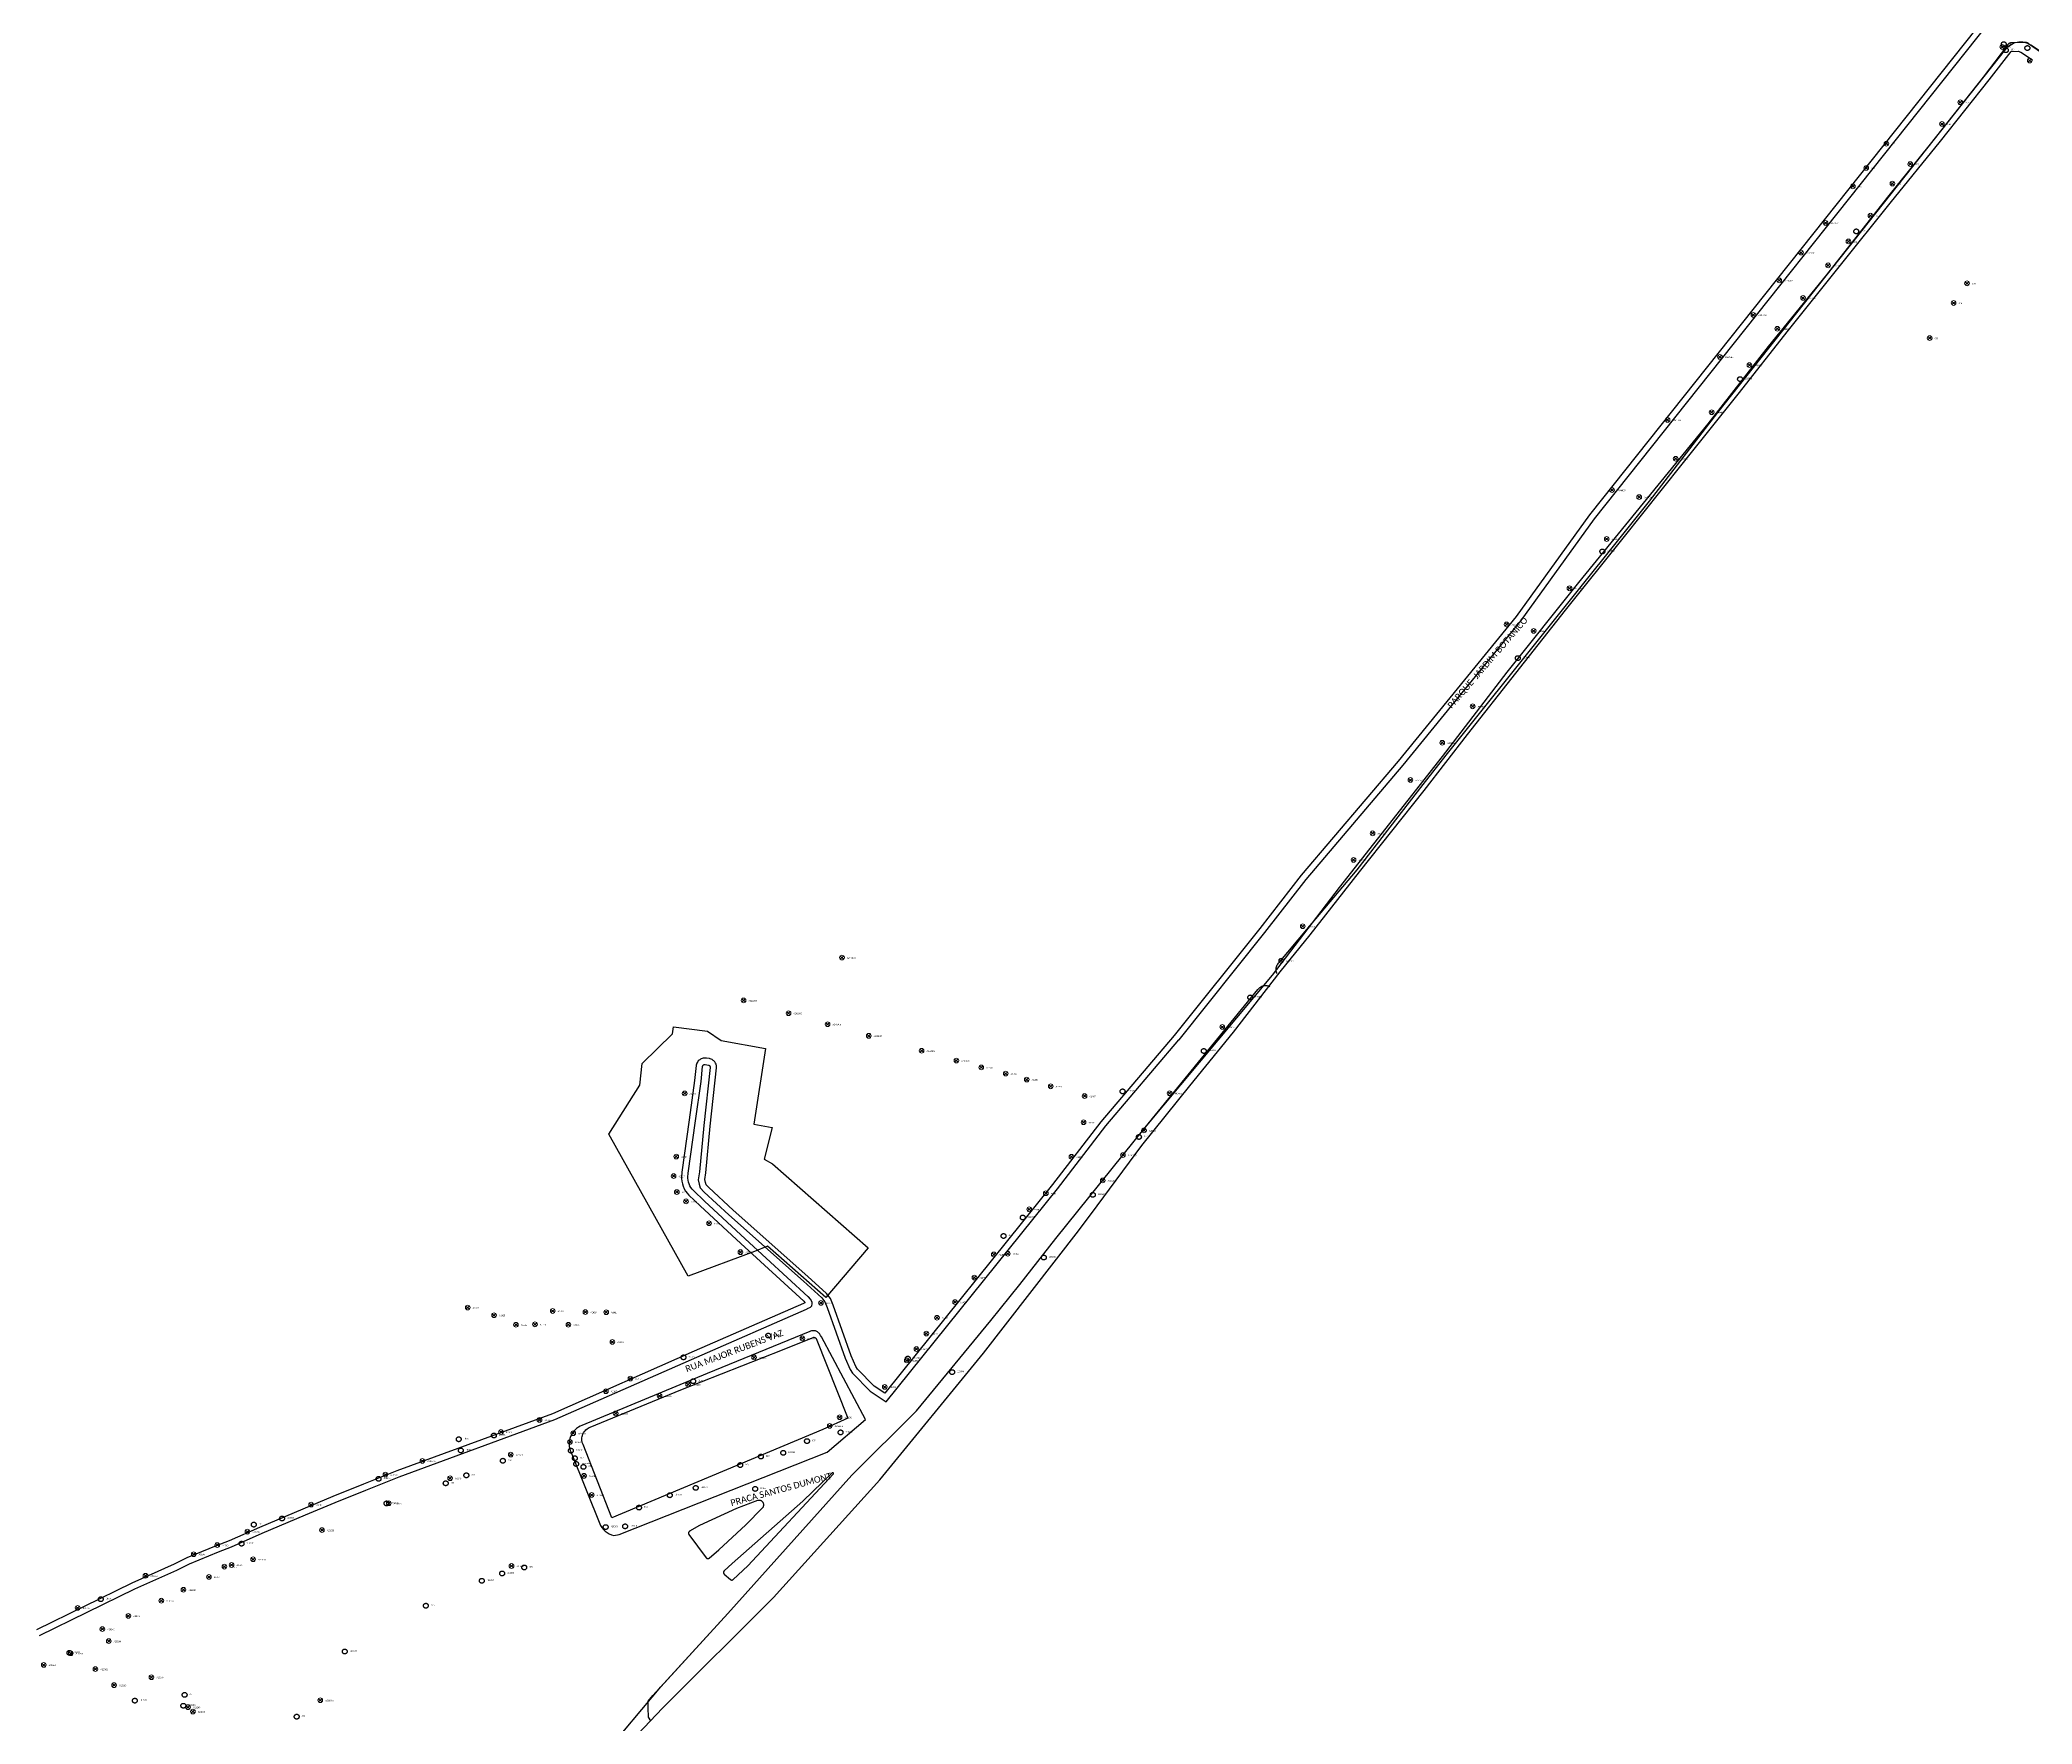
# Model space of a CAD drawing. Header units: millimetres. Extents: x 676447 to 689606, y 7455628 to 7463967.
# Drawn here: x 681665 to 682592, y 7458332 to 7459116 of the extents above; entities that cross this region are included whole.
import ezdxf

# ---------------------------------------------------------------- set-up
doc = ezdxf.new("R2010")
doc.units = ezdxf.units.MM
doc.header["$LTSCALE"] = 0.1
doc.header["$MEASUREMENT"] = 0
doc.linetypes.add('PHANTOM2', pattern=[1.25, 0.625, -0.125, 0.125, -0.125, 0.125, -0.125])
doc.layers.add('10.4-Postes', color=1, linetype='Continuous', lineweight=0)
for name, color, linetype in [('Caixas Subterrâneas', 5, 'Continuous'), ('LEGENDAS_INFRAESTRUTURAS', 7, 'Continuous'), ('MUB_AGLOMERADO', 7, 'Continuous'), ('MUB_MEIOFIO', 7, 'Continuous'), ('MUB_QUADRAS', 7, 'Continuous'), ('MUB_SEGMENTO', 7, 'Continuous'), ('NOS_DE_INFRAESTRUTURA', 7, 'Continuous')]:
    doc.layers.add(name, color=color, linetype=linetype)
doc.styles.add('Legend', font='calibri.ttf')
doc.styles.get("Standard").update_dxf_attribs({"font": 'arial.ttf'})

# ---------------------------------------------------------------- blocks, each defined once
blk = doc.blocks.new('PTPT')
at = {"layer": '10.4-Postes', "color": 1, "linetype": 'PHANTOM2'}
for points in [[(-0.0000079, 0.0000104), (0.0000075, -0.000002)], [(0.000007, 0.0000109), (-0.0000074, -0.0000025)]]:
    blk.add_lwpolyline(points, dxfattribs=at)
at = {"layer": '10.4-Postes', "color": 1}
blk.add_circle((-0.0000002, 0.0000042), 0.00000987, dxfattribs=at)
blk = doc.blocks.new('MHMZ')
at = {"linetype": 'PHANTOM2'}
blk.add_circle((0, 0), 0.0000101, dxfattribs=at)

msp = doc.modelspace()

# ---------------------------------------------------------------- linework, layer by layer
at = {"layer": 'MUB_AGLOMERADO', "linetype": 'Continuous'}
msp.add_lwpolyline([(681997.56, 7458552.09), (681966.54, 7458540.61), (681929.62, 7458606.79), (681944.09, 7458629.6), (681945.22, 7458639.57), (681959.33, 7458653.39), (681959.81, 7458656.75), (681975.65, 7458654.61), (681981.98, 7458650.27), (682002.67, 7458646.64), (681997.15, 7458611.43), (682005.75, 7458609.85), (682002.04, 7458595.11), (682005.94, 7458592.94), (682050.45, 7458553.75), (682030.69, 7458530.61), (682003.58, 7458554.54), (681997.56, 7458552.09)], dxfattribs=at)
at = {"layer": 'MUB_MEIOFIO', "linetype": 'Continuous'}
for points in [[(681664.56, 7458373.31), (681708.87, 7458394.95), (681728.52, 7458403.78), (681734.36, 7458406.67), (681747.89, 7458412.32), (681753.98, 7458414.61), (681768.21, 7458420.9), (681788.36, 7458429.41), (681802.3, 7458435.27), (681816.48, 7458440.99), (681832.01, 7458447.24), (681904.49, 7458473.79), (681970.64, 7458502.95), (682021.66, 7458525.23), (682021.99, 7458525.42), (682022.22, 7458525.53), (682023.54, 7458526.18), (682024.2, 7458526.77), (682024.42, 7458527.65), (682024.28, 7458528.53), (682023.62, 7458529.86), (682022.59, 7458530.99), (682022.55, 7458531.03), (681993.23, 7458558.02), (681974.25, 7458575.53), (681969.1, 7458580.48), (681968.48, 7458581.16), (681967.93, 7458581.9), (681967.46, 7458582.7), (681967.08, 7458583.54), (681966.79, 7458584.41), (681966.59, 7458585.31), (681966.48, 7458586.23), (681966.48, 7458587.15), (681966.57, 7458588.07), (681966.65, 7458588.54), (681970.1, 7458612.97), (681972.59, 7458631.28), (681973.34, 7458638.25), (681973.36, 7458638.35), (681973.38, 7458638.46), (681973.42, 7458638.55), (681973.47, 7458638.65), (681973.53, 7458638.73), (681973.59, 7458638.82), (681973.67, 7458638.89), (681973.75, 7458638.95), (681973.84, 7458639.01), (681973.93, 7458639.06), (681974.03, 7458639.1), (681974.13, 7458639.12), (681974.23, 7458639.14), (681974.34, 7458639.14), (681974.44, 7458639.14), (681974.47, 7458639.13), (681976.01, 7458638.92), (681976.12, 7458638.9), (681976.22, 7458638.87), (681976.31, 7458638.82), (681976.4, 7458638.77), (681976.49, 7458638.71), (681976.57, 7458638.64), (681976.64, 7458638.57), (681976.7, 7458638.48), (681976.76, 7458638.39), (681976.8, 7458638.3), (681976.83, 7458638.2), (681976.86, 7458638.1), (681976.87, 7458637.99), (681976.87, 7458637.89), (681976.87, 7458637.82), (681973.95, 7458610.75), (681971.87, 7458589.16), (681971.29, 7458585.48), (681971.76, 7458583.51), (681972.23, 7458581.71), (681974.04, 7458579.74), (681985.51, 7458569.13), (682020.33, 7458538.25), (682028.84, 7458530.52), (682030.25, 7458528.72), (682031.35, 7458525.97), (682039.77, 7458502.45), (682042.05, 7458497.11), (682043.07, 7458495.38), (682051.38, 7458487), (682058.77, 7458482.04), (682138.57, 7458581.32), (682138.59, 7458581.34), (682161.1, 7458610.56), (682195.18, 7458650.61), (682195.2, 7458650.63), (682235.22, 7458700.63), (682254.44, 7458725.37), (682299.56, 7458778.51), (682354.54, 7458845.96), (682388.74, 7458893.3), (682577.55, 7459130.69)], [(681936.14, 7458328.32), (681953.89, 7458349.44), (681985.03, 7458383.61), (682042.85, 7458448.01), (682073.01, 7458477.95), (682107.49, 7458519.97), (682121.04, 7458536.69), (682137.9, 7458558.12), (682179.46, 7458609.78), (682238.78, 7458680.76), (682269.97, 7458721.56), (682317.86, 7458782.53), (682348.06, 7458821.8), (682381.37, 7458863.6), (682441.61, 7458937.45), (682469.77, 7458973.48), (682496.93, 7459006.87), (682525.35, 7459043.02), (682545.14, 7459067.76), (682569.89, 7459098.86), (682581.08, 7459113.73), (682581.1, 7459113.79), (682581.13, 7459113.86), (682581.15, 7459113.92), (682581.18, 7459113.97), (682581.21, 7459114.03), (682581.25, 7459114.09), (682581.28, 7459114.15), (682581.32, 7459114.2), (682581.35, 7459114.26), (682581.39, 7459114.31), (682581.44, 7459114.36), (682581.48, 7459114.41), (682581.53, 7459114.46), (682581.57, 7459114.5), (682581.62, 7459114.55), (682581.67, 7459114.59), (682581.72, 7459114.63), (682581.78, 7459114.67), (682581.83, 7459114.71), (682581.89, 7459114.74), (682581.94, 7459114.78), (682582, 7459114.81), (682582.06, 7459114.84), (682582.12, 7459114.87), (682582.18, 7459114.89), (682582.24, 7459114.91), (682582.3, 7459114.94), (682582.37, 7459114.95), (682582.43, 7459114.97), (682582.5, 7459114.99), (682582.56, 7459115), (682582.62, 7459115.01), (682582.69, 7459115.02), (682582.76, 7459115.02), (682582.82, 7459115.02), (682588.93, 7459115.22), (682589.04, 7459115.22), (682589.16, 7459115.21), (682589.27, 7459115.2), (682589.39, 7459115.18), (682589.5, 7459115.16), (682589.61, 7459115.14), (682589.72, 7459115.11), (682589.83, 7459115.08), (682589.94, 7459115.04), (682590.05, 7459115), (682590.15, 7459114.96), (682590.26, 7459114.92), (682590.36, 7459114.87), (682590.46, 7459114.81), (682590.56, 7459114.75), (682590.66, 7459114.69), (682590.75, 7459114.63), (682619.61, 7459094.52)], [(682240.75, 7458681.56), (682240.69, 7458681.73), (682240.54, 7458682.19), (682240.45, 7458682.67), (682240.4, 7458683.16), (682240.41, 7458683.65), (682240.46, 7458684.13), (682240.57, 7458684.61), (682240.73, 7458685.07), (682240.93, 7458685.52), (682241.19, 7458685.94), (682241.48, 7458686.33), (682241.81, 7458686.69), (682254.66, 7458702.04), (682278.12, 7458729.76), (682308.86, 7458769.59), (682319.67, 7458783.23), (682414.28, 7458901.45), (682446.12, 7458942.8), (682580.28, 7459111.98), (682580.85, 7459112.66), (682581.49, 7459113.28), (682582.19, 7459113.83), (682582.95, 7459114.3), (682583.74, 7459114.69), (682584.58, 7459114.99), (682585.44, 7459115.21), (682586.32, 7459115.33), (682587.21, 7459115.36), (682588.1, 7459115.3), (682588.97, 7459115.15), (682589.83, 7459114.9), (682590.65, 7459114.57), (682591.44, 7459114.15), (682591.85, 7459113.89), (682599.49, 7459108.97)], [(681949.21, 7458333.6), (681948.2, 7458335.21), (681947.91, 7458339.54), (681947.91, 7458342.74), (681950.17, 7458345.36), (681985.03, 7458383.61), (682042.85, 7458448.01), (682073.01, 7458477.95), (682107.49, 7458519.97), (682121.04, 7458536.69), (682137.9, 7458558.12), (682179.46, 7458609.78), (682231.83, 7458674.06), (682232.14, 7458674.44), (682232.48, 7458674.78), (682232.86, 7458675.08), (682233.26, 7458675.34), (682233.69, 7458675.56), (682234.15, 7458675.73), (682234.61, 7458675.86), (682235.09, 7458675.93), (682235.58, 7458675.95), (682236.06, 7458675.93), (682236.54, 7458675.85), (682237, 7458675.72), (682237.46, 7458675.55), (682237.52, 7458675.52)], [(682049.25, 7458473.89), (682028.67, 7458512.36), (682028.29, 7458512.99), (682027.94, 7458513.54), (682027.72, 7458513.85), (682027.47, 7458514.13), (682027.19, 7458514.39), (682026.89, 7458514.62), (682026.56, 7458514.81), (682026.22, 7458514.97), (682025.86, 7458515.09), (682025.49, 7458515.17), (682025.12, 7458515.22), (682024.74, 7458515.22), (682024.36, 7458515.19), (682023.99, 7458515.11), (682023.63, 7458515), (682023.28, 7458514.85), (681975.39, 7458495.32), (681917.12, 7458471.04), (681916.3, 7458470.69), (681915.47, 7458470.23), (681914.68, 7458469.68), (681913.96, 7458469.06), (681913.31, 7458468.36), (681912.74, 7458467.6), (681912.25, 7458466.79), (681911.84, 7458465.92), (681911.53, 7458465.02), (681911.31, 7458464.09), (681911.2, 7458463.15), (681911.18, 7458462.2), (681911.26, 7458461.25), (681911.44, 7458460.31), (681911.72, 7458459.4), (681912.09, 7458458.52), (681925.76, 7458424.44), (681926.41, 7458423.51), (681927.16, 7458422.66), (681927.99, 7458421.89), (681928.9, 7458421.21), (681929.87, 7458420.63), (681930.9, 7458420.16), (681931.97, 7458419.79), (681934.52, 7458420.31), (682031.41, 7458458.73), (682049.25, 7458473.89)], [(682034.25, 7458448.5), (682034.3, 7458448.56), (682034.33, 7458448.63), (682034.34, 7458448.7), (682034.34, 7458448.75), (682034.33, 7458448.81), (682034.3, 7458448.86), (682034.28, 7458448.9), (682034.24, 7458448.94), (682034.19, 7458448.99), (682034.14, 7458449.03), (682034.08, 7458449.05), (682034.01, 7458449.07), (682033.93, 7458449.07), (682033.87, 7458449.06), (682033.81, 7458449.03), (682033.72, 7458448.97), (682020.03, 7458435.89), (681987.04, 7458406.75), (681983.38, 7458403.37), (681983.3, 7458403.29), (681983.24, 7458403.21), (681983.18, 7458403.12), (681983.14, 7458403.03), (681983.1, 7458402.93), (681983.08, 7458402.83), (681983.06, 7458402.72), (681983.06, 7458402.62), (681983.06, 7458402.51), (681983.08, 7458402.41), (681983.11, 7458402.31), (681983.15, 7458402.21), (681983.2, 7458402.12), (681983.25, 7458402.03), (681983.32, 7458401.95), (681983.4, 7458401.88), (681986.29, 7458399.36), (681986.37, 7458399.29), (681986.46, 7458399.24), (681986.55, 7458399.19), (681986.65, 7458399.15), (681986.75, 7458399.13), (681986.85, 7458399.11), (681986.96, 7458399.11), (681987.06, 7458399.12), (681987.17, 7458399.14), (681987.27, 7458399.16), (681987.36, 7458399.2), (681987.46, 7458399.25), (681987.54, 7458399.31), (681987.62, 7458399.38), (681987.63, 7458399.38), (681994.34, 7458405.72), (682034.25, 7458448.5)], [(681980.91, 7458413.14), (681993.53, 7458424.86), (682001.27, 7458432.75), (682001.4, 7458432.9), (682001.53, 7458433.07), (682001.63, 7458433.26), (682001.71, 7458433.45), (682001.77, 7458433.65), (682001.82, 7458433.85), (682001.84, 7458434.06), (682001.83, 7458434.27), (682001.81, 7458434.48), (682001.76, 7458434.68), (682001.7, 7458434.88), (682001.61, 7458435.07), (682001.5, 7458435.25), (682001.38, 7458435.42), (682001.24, 7458435.57), (682001.08, 7458435.71), (682000.91, 7458435.83), (682000.73, 7458435.94), (682000.54, 7458436.02), (682000.34, 7458436.08), (682000.13, 7458436.12), (681999.92, 7458436.14), (681999.75, 7458436.14), (681998.97, 7458436.11), (681989.14, 7458432.37), (681971.95, 7458424.45), (681967.3, 7458421.81), (681967.29, 7458421.8), (681967.2, 7458421.74), (681967.12, 7458421.68), (681967.05, 7458421.6), (681966.98, 7458421.52), (681966.92, 7458421.43), (681966.88, 7458421.34), (681966.84, 7458421.24), (681966.81, 7458421.14), (681966.8, 7458421.03), (681966.79, 7458420.93), (681966.8, 7458420.83), (681966.82, 7458420.72), (681966.84, 7458420.62), (681966.88, 7458420.52), (681966.93, 7458420.43), (681966.99, 7458420.34), (681974.98, 7458409.51), (681975.02, 7458409.46), (681975.09, 7458409.38), (681975.17, 7458409.31), (681975.25, 7458409.25), (681975.35, 7458409.2), (681975.44, 7458409.16), (681975.54, 7458409.13), (681975.65, 7458409.11), (681975.75, 7458409.11), (681975.85, 7458409.11), (681975.96, 7458409.12), (681976.06, 7458409.14), (681976.16, 7458409.18), (681976.25, 7458409.22), (681976.34, 7458409.28), (681976.43, 7458409.34), (681980.91, 7458413.14)]]:
    msp.add_lwpolyline(points, dxfattribs=at)
at = {"layer": 'MUB_QUADRAS', "linetype": 'Continuous'}
for points in [[(682572.28, 7459128.88), (682386.35, 7458895.11), (682352.16, 7458847.79), (682297.25, 7458780.43), (682252.11, 7458727.26), (682232.86, 7458702.49), (682192.94, 7458652.6), (682158.77, 7458612.45), (682136.32, 7458583.31), (682058.16, 7458486.07), (682053.3, 7458489.32), (682045.46, 7458497.23), (682044.73, 7458498.47), (682042.56, 7458503.55), (682034.16, 7458527.03), (682032.88, 7458530.23), (682031.04, 7458532.57), (682022.34, 7458540.48), (681987.53, 7458571.36), (681976.17, 7458581.86), (681974.95, 7458583.19), (681974.67, 7458584.24), (681974.35, 7458585.6), (681974.85, 7458588.78), (681976.93, 7458610.45), (681979.87, 7458637.66), (681979.87, 7458637.89), (681979.87, 7458638.13), (681979.82, 7458638.67), (681979.7, 7458639.06), (681979.62, 7458639.34), (681979.4, 7458639.84), (681979.2, 7458640.14), (681978.97, 7458640.48), (681978.62, 7458640.83), (681978.32, 7458641.1), (681977.96, 7458641.33), (681977.77, 7458641.44), (681977.39, 7458641.65), (681976.82, 7458641.82), (681976.48, 7458641.88), (681975.15, 7458642.06), (681974.93, 7458642.14), (681974.34, 7458642.14), (681973.93, 7458642.14), (681973.54, 7458642.06), (681973.17, 7458641.99), (681972.64, 7458641.78), (681972.28, 7458641.57), (681972.02, 7458641.4), (681971.78, 7458641.22), (681971.31, 7458640.82), (681971.08, 7458640.46), (681970.91, 7458640.23), (681970.71, 7458639.83), (681970.49, 7458639.35), (681970.41, 7458638.91), (681970.37, 7458638.71), (681969.61, 7458631.64), (681967.13, 7458613.38), (681963.69, 7458589), (681963.59, 7458588.47), (681963.48, 7458587.3), (681963.48, 7458586.05), (681963.63, 7458584.81), (681963.9, 7458583.61), (681964.28, 7458582.44), (681964.79, 7458581.32), (681965.43, 7458580.24), (681966.16, 7458579.25), (681966.95, 7458578.39), (681972.19, 7458573.35), (681991.2, 7458555.81), (682020.44, 7458528.89), (682021, 7458528.28), (682020.89, 7458528.22), (682020.58, 7458528.07), (682020.31, 7458527.91), (681969.43, 7458505.7), (681903.37, 7458476.57), (681830.93, 7458450.04), (681815.35, 7458443.77), (681801.16, 7458438.04), (681787.2, 7458432.17), (681767.02, 7458423.65), (681752.85, 7458417.39), (681746.79, 7458415.1), (681733.12, 7458409.4), (681727.24, 7458406.5), (681707.6, 7458397.67), (681663.2, 7458375.98)], [(681920.03, 7458303.01), (681954.72, 7458339.38), (682006.37, 7458391.03), (682055.81, 7458445.85), (682104.17, 7458504.78), (682148.34, 7458561.64), (682157.03, 7458573.28), (682177.91, 7458601.47), (682200.25, 7458629.24), (682220.56, 7458654.26), (682242.33, 7458682.35), (682256.3, 7458699.51), (682279.28, 7458728.82), (682309.33, 7458766.73), (682329.46, 7458792.88), (682352.04, 7458821.4), (682375.18, 7458850.66), (682401.99, 7458884.2), (682429.52, 7458918.73), (682455.6, 7458951.29), (682479.07, 7458981.11), (682503.2, 7459011.31), (682526.35, 7459040.15), (682549.82, 7459069.07), (682572.4, 7459097.57), (682582.71, 7459110.79), (682585.95, 7459111.03), (682587.25, 7459110.47), (682592.61, 7459106.9)], [(681917.64, 7458462.27), (681917.41, 7458462.84), (681917.25, 7458463.44), (681917.15, 7458464.05), (681917.11, 7458464.66), (681917.14, 7458465.28), (681917.23, 7458465.89), (681917.39, 7458466.49), (681917.61, 7458467.06), (681917.88, 7458467.61), (681918.21, 7458468.13), (681918.6, 7458468.62), (681919.03, 7458469.06), (681919.51, 7458469.45), (681920.02, 7458469.79), (681920.57, 7458470.07), (681921.04, 7458470.26), (681963.25, 7458487.61), (682010.48, 7458506.36), (682024.86, 7458512.06), (682024.94, 7458512.09), (682025.04, 7458512.11), (682025.14, 7458512.13), (682025.25, 7458512.13), (682025.35, 7458512.12), (682025.46, 7458512.11), (682025.56, 7458512.08), (682025.65, 7458512.04), (682025.75, 7458511.99), (682025.83, 7458511.93), (682025.91, 7458511.86), (682025.99, 7458511.79), (682026.05, 7458511.71), (682026.11, 7458511.62), (682026.15, 7458511.52), (682040.95, 7458474.52), (682029.34, 7458469.26), (681931.02, 7458428.03), (681917.64, 7458462.27)]]:
    msp.add_lwpolyline(points, dxfattribs=at)

# ---------------------------------------------------------------- block references
at = {"layer": 'Caixas Subterrâneas', "color": 40}
for p, xscale, yscale, zscale, rotation in [((682579.26, 7459114.25), 111319.4907932735, 111319.4907932735, 111319.4907932735, 359.3049113170695), ((682580.24, 7459111.43), 111319.4907932736, 111319.4907932736, 111319.4907932736, 359.3049067286611), ((682590.25, 7459112.45), 111319.4907932736, 111319.4907932736, 111319.4907932736, 359.3048689682607), ((682510.58, 7459027.08), 111319.4907932736, 111319.4907932736, 111319.4907932736, 359.3051460791829), ((682456.45, 7458958.3), 111319.4907932736, 111319.4907932736, 111319.4907932736, 359.305331111027), ((682392.34, 7458878.04), 111319.4907932735, 111319.4907932735, 111319.4907932735, 359.3055505948136), ((682352.96, 7458828.39), 111319.4907932736, 111319.4907932736, 111319.4907932736, 359.3056853442592), ((682228.37, 7458670.4), 111319.4907932736, 111319.4907932736, 111319.4907932736, 359.3061113682751), ((682206.71, 7458645.45), 111319.4907932736, 111319.4907932736, 111319.4907932736, 359.3061861962029), ((682168.92, 7458626.65), 111319.4907932736, 111319.4907932736, 111319.4907932736, 359.3063243041859), ((682176.53, 7458605.43), 111319.4907932736, 111319.4907932736, 111319.4907932736, 359.3062888995854), ((682155.05, 7458578.46), 111319.4907932736, 111319.4907932736, 111319.4907932736, 359.3063624448739), ((682122.42, 7458567.91), 111319.4907932736, 111319.4907932736, 111319.4907932736, 359.3064834226108), ((682113.48, 7458559.31), 111319.4907932736, 111319.4907932736, 111319.4907932736, 359.3065148304467), ((682132.23, 7458549.28), 111319.4907932735, 111319.4907932735, 111319.4907932735, 359.3064404179268), ((682003.92, 7458512.95), 111319.4907932736, 111319.4907932736, 111319.4907932736, 359.3069176741114), ((681964.44, 7458502.81), 111319.4907932736, 111319.4907932736, 111319.4907932736, 359.3070648351066), ((682068.87, 7458502.22), 111319.4907932736, 111319.4907932736, 111319.4907932736, 359.3066672196393), ((682089.54, 7458495.93), 111319.4907932736, 111319.4907932736, 111319.4907932736, 359.3065866557676), ((681968.93, 7458491.68), 111319.4907932736, 111319.4907932736, 111319.4907932736, 359.3070443647008), ((682037.59, 7458467.86), 111319.4907932735, 111319.4907932735, 111319.4907932735, 359.306775822991), ((681859.78, 7458464.66), 111319.4907932736, 111319.4907932736, 111319.4907932736, 359.3074515707626), ((681860.73, 7458459.47), 111319.4907932736, 111319.4907932736, 111319.4907932736, 359.3074463555838), ((681876.14, 7458466.4), 111319.4907932736, 111319.4907932736, 111319.4907932736, 359.3073898334153), ((681912.01, 7458459.36), 111319.4907932736, 111319.4907932736, 111319.4907932736, 359.3072511801259), ((682010.89, 7458458.35), 111319.4907932736, 111319.4907932736, 111319.4907932736, 359.3068745506631), ((682021.95, 7458463.8), 111319.4907932736, 111319.4907932736, 111319.4907932736, 359.3068341289089), ((681880.32, 7458454.66), 111319.4907932736, 111319.4907932736, 111319.4907932736, 359.3073703403832), ((681913.84, 7458455.81), 111319.4907932736, 111319.4907932736, 111319.4907932736, 359.3072431277717), ((681914.44, 7458453.15), 111319.4907932736, 111319.4907932736, 111319.4907932736, 359.3072400531806), ((681917.84, 7458451.79), 111319.4907932735, 111319.4907932735, 111319.4907932735, 359.307226688315), ((681990.85, 7458452.65), 111319.4907932736, 111319.4907932736, 111319.4907932736, 359.3069490970348), ((682000.49, 7458456.61), 111319.4907932735, 111319.4907932735, 111319.4907932735, 359.3069136240717), ((681822.44, 7458446.22), 111319.4907932736, 111319.4907932736, 111319.4907932736, 359.3075880584746), ((681853.7, 7458444.16), 111319.4907932736, 111319.4907932736, 111319.4907932736, 359.3074684876052), ((681863.31, 7458447.87), 111319.4907932736, 111319.4907932736, 111319.4907932736, 359.3074330146836), ((681970.13, 7458442.02), 111319.4907932736, 111319.4907932736, 111319.4907932736, 359.3070247378462), ((681997.81, 7458441.54), 111319.4907932736, 111319.4907932736, 111319.4907932736, 359.306919237608), ((681826.13, 7458434.81), 111319.4907932736, 111319.4907932736, 111319.4907932736, 359.3075705557164), ((681943.71, 7458432.85), 111319.4907932736, 111319.4907932736, 111319.4907932736, 359.3071224847856), ((681958.05, 7458438.59), 111319.4907932736, 111319.4907932736, 111319.4907932736, 359.3070696588039), ((681764.33, 7458424.91), 111319.4907932736, 111319.4907932736, 111319.4907932736, 359.307802764974), ((681777.49, 7458427.76), 111319.4907932736, 111319.4907932736, 111319.4907932736, 359.3077535559065), ((681928.19, 7458423.77), 111319.4907932735, 111319.4907932735, 111319.4907932735, 359.3071788017735), ((681937.23, 7458424.11), 111319.4907932736, 111319.4907932736, 111319.4907932736, 359.3071445043304), ((681758.64, 7458416.06), 111319.4907932736, 111319.4907932736, 111319.4907932736, 359.3078217486727), ((681879.98, 7458402.18), 111319.4907932736, 111319.4907932736, 111319.4907932736, 359.3073557252422), ((681890.27, 7458404.98), 111319.4907932736, 111319.4907932736, 111319.4907932736, 359.3073174209497), ((681870.51, 7458398.78), 111319.4907932736, 111319.4907932736, 111319.4907932736, 359.3073907308735), ((681693.06, 7458390.17), 111319.4907932735, 111319.4907932735, 111319.4907932735, 359.3080634541423), ((681844.46, 7458387.16), 111319.4907932736, 111319.4907932736, 111319.4907932736, 359.3074863607546), ((681678.48, 7458365.22), 111319.4907932736, 111319.4907932736, 111319.4907932736, 359.308111394458), ((681806.7, 7458365.84), 111319.4907932736, 111319.4907932736, 111319.4907932736, 359.3076235734517), ((681708.92, 7458342.96), 111319.4907932735, 111319.4907932735, 111319.4907932735, 359.3079888075451), ((681731.52, 7458340.57), 111319.4907932735, 111319.4907932735, 111319.4907932735, 359.3079020507242), ((681732.12, 7458345.64), 111319.4907932736, 111319.4907932736, 111319.4907932736, 359.3079013136082), ((681784.31, 7458335.49), 111319.4907932736, 111319.4907932736, 111319.4907932736, 359.307699585527)]:
    msp.add_blockref('MHMZ', p, dxfattribs=dict(at, xscale=xscale, yscale=yscale, zscale=zscale, rotation=rotation))
at = {"layer": 'NOS_DE_INFRAESTRUTURA', "color": 1}
for p, xscale, yscale, zscale, rotation in [((682578.6, 7459112.49), 111319.4907932736, 111319.4907932736, 111319.4907932736, 359.3049133142923), ((682591.37, 7459106.12), 111319.4907932735, 111319.4907932735, 111319.4907932735, 359.3048627658668), ((682558.98, 7459086.73), 111319.4907932735, 111319.4907932735, 111319.4907932735, 359.3049800994425), ((682550.49, 7459076.64), 111319.4907932736, 111319.4907932736, 111319.4907932736, 359.3050093341759), ((682524.63, 7459067.45), 111319.4907932736, 111319.4907932736, 111319.4907932736, 359.3051049259333), ((682515.25, 7459056.14), 111319.4907932736, 111319.4907932736, 111319.4907932736, 359.3051371859358), ((682535.71, 7459057.94), 111319.4907932736, 111319.4907932736, 111319.4907932736, 359.3050598728418), ((682509, 7459047.56), 111319.4907932735, 111319.4907932735, 111319.4907932735, 359.3051583439132), ((682527.44, 7459048.89), 111319.4907932736, 111319.4907932736, 111319.4907932736, 359.3050885885526), ((682517.19, 7459033.93), 111319.4907932735, 111319.4907932735, 111319.4907932735, 359.3051230182754), ((682496.28, 7459030.53), 111319.4907932736, 111319.4907932736, 111319.4907932736, 359.3052015360068), ((682484.9, 7459016.73), 111319.4907932736, 111319.4907932736, 111319.4907932736, 359.305240654485), ((682506.95, 7459021.93), 111319.4907932735, 111319.4907932735, 111319.4907932735, 359.3051583127256), ((682497.47, 7459010.8), 111319.4907932736, 111319.4907932736, 111319.4907932736, 359.3051910222876), ((682474.75, 7459003.8), 111319.4907932736, 111319.4907932736, 111319.4907932736, 359.3052753214672), ((682485.85, 7458995.64), 111319.4907932736, 111319.4907932736, 111319.4907932736, 359.3052306100433), ((682562.16, 7459002.43), 111319.4907932736, 111319.4907932736, 111319.4907932736, 359.3049423141721), ((682462.69, 7458987.73), 111319.4907932736, 111319.4907932736, 111319.4907932736, 359.3053163026248), ((682555.92, 7458993.27), 111319.4907932735, 111319.4907932735, 111319.4907932735, 359.3049632750215), ((682473.83, 7458981.28), 111319.4907932736, 111319.4907932736, 111319.4907932736, 359.3052719686972), ((682544.77, 7458976.92), 111319.4907932736, 111319.4907932736, 111319.4907932736, 359.3050007125782), ((682447.07, 7458968.17), 111319.4907932736, 111319.4907932736, 111319.4907932736, 359.3053697995618), ((682460.83, 7458964.35), 111319.4907932736, 111319.4907932736, 111319.4907932736, 359.3053162704506), ((682443.25, 7458942.41), 111319.4907932736, 111319.4907932736, 111319.4907932736, 359.3053765051563), ((682422.69, 7458938.83), 111319.4907932736, 111319.4907932736, 111319.4907932736, 359.3054536252202), ((682426.5, 7458920.76), 111319.4907932735, 111319.4907932735, 111319.4907932735, 359.3054336292888), ((682396.85, 7458906.15), 111319.4907932736, 111319.4907932736, 111319.4907932736, 359.3055420093218), ((682409.49, 7458902.88), 111319.4907932735, 111319.4907932735, 111319.4907932735, 359.3054929105353), ((682394.37, 7458883.38), 111319.4907932735, 111319.4907932735, 111319.4907932735, 359.3055444988415), ((682377.05, 7458860.41), 111319.4907932736, 111319.4907932736, 111319.4907932736, 359.3056034165955), ((682347.75, 7458843.58), 111319.4907932735, 111319.4907932735, 111319.4907932735, 359.3057097659441), ((682360.36, 7458840.59), 111319.4907932736, 111319.4907932736, 111319.4907932736, 359.3056608926492), ((682331.95, 7458805.47), 111319.4907932736, 111319.4907932736, 111319.4907932736, 359.3057583067098), ((682317.77, 7458788.49), 111319.4907932735, 111319.4907932735, 111319.4907932735, 359.3058070839673), ((682302.98, 7458771.18), 111319.4907932736, 111319.4907932736, 111319.4907932736, 359.3058581306213), ((682285.34, 7458746.33), 111319.4907932735, 111319.4907932735, 111319.4907932735, 359.3059176629112), ((682276.47, 7458733.96), 111319.4907932736, 111319.4907932736, 111319.4907932736, 359.3059476746924), ((682252.82, 7458703.06), 111319.4907932736, 111319.4907932736, 111319.4907932736, 359.3060282564423), ((682038.26, 7458688.49), 111319.4907932736, 111319.4907932736, 111319.4907932736, 359.3068402974209), ((682242.72, 7458687.04), 111319.4907932736, 111319.4907932736, 111319.4907932736, 359.3060618371624), ((681992.4, 7458668.51), 111319.4907932736, 111319.4907932736, 111319.4907932736, 359.3070087399549), ((682013.36, 7458662.59), 111319.4907932736, 111319.4907932736, 111319.4907932736, 359.3069271848287), ((682031.56, 7458657.45), 111319.4907932735, 111319.4907932735, 111319.4907932735, 359.3068563722809), ((682050.73, 7458652.04), 111319.4907932735, 111319.4907932735, 111319.4907932735, 359.3067817678249), ((682215.36, 7458656.19), 111319.4907932736, 111319.4907932736, 111319.4907932736, 359.3061565454236), ((682075.35, 7458645.09), 111319.4907932736, 111319.4907932736, 111319.4907932736, 359.3066859976307), ((682091.54, 7458640.52), 111319.4907932736, 111319.4907932736, 111319.4907932736, 359.3066230007747), ((682103.13, 7458637.35), 111319.4907932736, 111319.4907932736, 111319.4907932736, 359.3065779282159), ((682114.51, 7458634.44), 111319.4907932736, 111319.4907932736, 111319.4907932736, 359.3065337201204), ((681965.01, 7458625.21), 111319.4907932736, 111319.4907932736, 111319.4907932736, 359.3070998419701), ((682124.31, 7458631.7), 111319.4907932736, 111319.4907932736, 111319.4907932736, 359.306495615511), ((682135.45, 7458628.54), 111319.4907932735, 111319.4907932735, 111319.4907932735, 359.3064522417674), ((682190.8, 7458625.32), 111319.4907932736, 111319.4907932736, 111319.4907932736, 359.3062406204753), ((682151.22, 7458623.98), 111319.4907932735, 111319.4907932735, 111319.4907932735, 359.3063908396085), ((682150.75, 7458611.78), 111319.4907932736, 111319.4907932736, 111319.4907932736, 359.3063889302994), ((682178.89, 7458607.98), 111319.4907932735, 111319.4907932735, 111319.4907932735, 359.306280672854), ((682169.11, 7458596.54), 111319.4907932736, 111319.4907932736, 111319.4907932736, 359.3063144334472), ((681961.05, 7458595.84), 111319.4907932736, 111319.4907932736, 111319.4907932736, 359.3071060015164), ((682145.12, 7458595.73), 111319.4907932736, 111319.4907932736, 111319.4907932736, 359.3064054916395), ((681959.84, 7458586.71), 111319.4907932736, 111319.4907932736, 111319.4907932736, 359.3071078333114), ((681961.35, 7458579.31), 111319.4907932735, 111319.4907932735, 111319.4907932735, 359.3070998321066), ((682133.19, 7458578.72), 111319.4907932736, 111319.4907932736, 111319.4907932736, 359.3064457062068), ((682159.69, 7458584.7), 111319.4907932736, 111319.4907932736, 111319.4907932736, 359.3063466943811), ((681965.62, 7458574.97), 111319.4907932736, 111319.4907932736, 111319.4907932736, 359.3070822726561), ((682125.43, 7458571.26), 111319.4907932735, 111319.4907932735, 111319.4907932735, 359.3064729718876), ((681976.36, 7458564.76), 111319.4907932736, 111319.4907932736, 111319.4907932736, 359.3070383014196), ((681990.97, 7458551.31), 111319.4907932735, 111319.4907932735, 111319.4907932735, 359.3069786025405), ((682108.96, 7458550.25), 111319.4907932735, 111319.4907932735, 111319.4907932735, 359.3065292735767), ((682115.46, 7458550.59), 111319.4907932736, 111319.4907932736, 111319.4907932736, 359.3065046280578), ((682099.93, 7458539.51), 111319.4907932736, 111319.4907932736, 111319.4907932736, 359.3065603619489), ((681863.97, 7458525.51), 111319.4907932736, 111319.4907932736, 111319.4907932736, 359.3074540737658), ((681903.55, 7458523.92), 111319.4907932736, 111319.4907932736, 111319.4907932736, 359.3073029865341), ((681918.76, 7458523.4), 111319.4907932735, 111319.4907932735, 111319.4907932735, 359.3072449208766), ((681928.45, 7458523.35), 111319.4907932736, 111319.4907932736, 111319.4907932736, 359.3072080534992), ((682028.45, 7458527.66), 111319.4907932736, 111319.4907932736, 111319.4907932736, 359.30682880594), ((682090.9, 7458528.04), 111319.4907932736, 111319.4907932736, 111319.4907932736, 359.3065912392366), ((681876.23, 7458521.97), 111319.4907932736, 111319.4907932736, 111319.4907932736, 359.3074063605405), ((681886.44, 7458517.49), 111319.4907932736, 111319.4907932736, 111319.4907932736, 359.3073661506397), ((681895.29, 7458517.72), 111319.4907932736, 111319.4907932736, 111319.4907932736, 359.3073325291788), ((681910.85, 7458517.54), 111319.4907932736, 111319.4907932736, 111319.4907932736, 359.3072732480073), ((682077.57, 7458513.41), 111319.4907932735, 111319.4907932735, 111319.4907932735, 359.3066375181266), ((682082.5, 7458520.78), 111319.4907932735, 111319.4907932735, 111319.4907932735, 359.3066210047079), ((681931.34, 7458509.52), 111319.4907932736, 111319.4907932736, 111319.4907932736, 359.3071928538534), ((682019.82, 7458511.18), 111319.4907932735, 111319.4907932735, 111319.4907932735, 359.3068566140567), ((682072.93, 7458506.2), 111319.4907932736, 111319.4907932736, 111319.4907932736, 359.3066530023691), ((681997.34, 7458502.29), 111319.4907932736, 111319.4907932736, 111319.4907932736, 359.3069394560897), ((682068.42, 7458500.9), 111319.4907932736, 111319.4907932736, 111319.4907932736, 359.3066685503114), ((681928.32, 7458486.58), 111319.4907932736, 111319.4907932736, 111319.4907932736, 359.3071973647783), ((681939.71, 7458492.46), 111319.4907932735, 111319.4907932735, 111319.4907932735, 359.30715580839), ((681966.62, 7458489.73), 111319.4907932736, 111319.4907932736, 111319.4907932736, 359.307052581263), ((682058.2, 7458488.6), 111319.4907932736, 111319.4907932736, 111319.4907932736, 359.3067037196743), ((681932.86, 7458476.21), 111319.4907932735, 111319.4907932735, 111319.4907932735, 359.3071769493629), ((681953.33, 7458484.38), 111319.4907932736, 111319.4907932736, 111319.4907932736, 359.3071015337408), ((681879.45, 7458467.57), 111319.4907932736, 111319.4907932736, 111319.4907932736, 359.3073775842968), ((681897.4, 7458473.19), 111319.4907932735, 111319.4907932735, 111319.4907932735, 359.3073109737147), ((681913.11, 7458467), 111319.4907932736, 111319.4907932736, 111319.4907932736, 359.3072493069807), ((682032.54, 7458470.42), 111319.4907932735, 111319.4907932735, 111319.4907932735, 359.3067958252504), ((682037.15, 7458474.48), 111319.4907932736, 111319.4907932736, 111319.4907932736, 359.3067795250218), ((681911.58, 7458462.95), 111319.4907932735, 111319.4907932735, 111319.4907932735, 359.3072539220459), ((681842.86, 7458454.11), 111319.4907932736, 111319.4907932736, 111319.4907932736, 359.3075127415314), ((681884.03, 7458457.05), 111319.4907932736, 111319.4907932736, 111319.4907932736, 359.3073569779503), ((681825.62, 7458447.73), 111319.4907932736, 111319.4907932736, 111319.4907932736, 359.307576437336), ((681855.77, 7458446.05), 111319.4907932736, 111319.4907932736, 111319.4907932736, 359.3074611939754), ((681918.11, 7458447.17), 111319.4907932736, 111319.4907932736, 111319.4907932736, 359.3072242543251), ((681791.05, 7458433.76), 111319.4907932736, 111319.4907932736, 111319.4907932736, 359.3077037658828), ((681827.2, 7458434.4), 111319.4907932736, 111319.4907932736, 111319.4907932736, 359.3075663675437), ((681921.72, 7458438.27), 111319.4907932735, 111319.4907932735, 111319.4907932735, 359.3072078408007), ((681761.39, 7458421.18), 111319.4907932735, 111319.4907932735, 111319.4907932735, 359.3078128104347), ((681796.08, 7458421.89), 111319.4907932736, 111319.4907932736, 111319.4907932736, 359.3076809992352), ((681747.33, 7458414.92), 111319.4907932736, 111319.4907932736, 111319.4907932736, 359.3078644266732), ((681736.37, 7458410.67), 111319.4907932736, 111319.4907932736, 111319.4907932736, 359.3079048433032), ((681750.66, 7458404.88), 111319.4907932736, 111319.4907932736, 111319.4907932736, 359.3078487201672), ((681754, 7458405.65), 111319.4907932736, 111319.4907932736, 111319.4907932736, 359.3078362378159), ((681764.05, 7458408.31), 111319.4907932735, 111319.4907932735, 111319.4907932735, 359.3077987728686), ((681884.36, 7458405.18), 111319.4907932736, 111319.4907932736, 111319.4907932736, 359.307339977296), ((681713.92, 7458400.62), 111319.4907932736, 111319.4907932736, 111319.4907932736, 359.3079872368722), ((681731.6, 7458394.12), 111319.4907932736, 111319.4907932736, 111319.4907932736, 359.3079179804733), ((681743.46, 7458400.09), 111319.4907932735, 111319.4907932735, 111319.4907932735, 359.3078746485987), ((681682.33, 7458385.67), 111319.4907932736, 111319.4907932736, 111319.4907932736, 359.3081029470144), ((681721.28, 7458389.03), 111319.4907932736, 111319.4907932736, 111319.4907932736, 359.3079557307165), ((681693.82, 7458375.8), 111319.4907932736, 111319.4907932736, 111319.4907932736, 359.3080562242579), ((681705.95, 7458381.95), 111319.4907932736, 111319.4907932736, 111319.4907932736, 359.3080119318667), ((681679.11, 7458364.56), 111319.4907932736, 111319.4907932736, 111319.4907932736, 359.3081088021798), ((681696.83, 7458370.21), 111319.4907932736, 111319.4907932736, 111319.4907932736, 359.3080430632265), ((681666.55, 7458359.13), 111319.4907932736, 111319.4907932736, 111319.4907932736, 359.3081549643676), ((681690.59, 7458357.18), 111319.4907932735, 111319.4907932735, 111319.4907932735, 359.308062847626), ((681699.27, 7458349.7), 111319.4907932735, 111319.4907932735, 111319.4907932735, 359.3080275590646), ((681716.69, 7458353.41), 111319.4907932736, 111319.4907932736, 111319.4907932736, 359.3079623962653), ((681733.74, 7458339.45), 111319.4907932736, 111319.4907932736, 111319.4907932736, 359.3078932801253), ((681735.98, 7458337.41), 111319.4907932736, 111319.4907932736, 111319.4907932736, 359.3078841196455), ((681795.31, 7458342.7), 111319.4907932736, 111319.4907932736, 111319.4907932736, 359.3076599091175)]:
    msp.add_blockref('PTPT', p, dxfattribs=dict(at, xscale=xscale, yscale=yscale, zscale=zscale, rotation=rotation))

# ---------------------------------------------------------------- texts
at = {"layer": 'LEGENDAS_INFRAESTRUTURAS', "color": 1}
for s, rotation, p in [('442', 359.3049, (682580.91, 7459112.46)), ('207', 359.30497, (682561.29, 7459086.7)), ('206', 359.305, (682552.8, 7459076.61)), ('446', 359.3051, (682526.94, 7459067.42)), ('447', 359.30513, (682517.56, 7459056.11)), ('205', 359.30505, (682538.02, 7459057.92)), ('445', 359.30515, (682511.31, 7459047.53)), ('204', 359.30508, (682529.75, 7459048.86)), ('203', 359.30511, (682519.5, 7459033.91)), ('A244071', 359.30519, (682498.59, 7459030.5)), ('A244066', 359.30523, (682487.21, 7459016.7)), ('202', 359.30515, (682509.26, 7459021.9)), ('A40466', 359.30518, (682499.78, 7459010.77)), ('A244067', 359.30527, (682477.06, 7459003.77)), ('534', 359.30493, (682564.47, 7459002.4)), ('A244068', 359.30531, (682465, 7458987.7)), ('A40465', 359.30522, (682488.16, 7458995.61)), ('416', 359.30495, (682558.23, 7458993.24)), ('A40464', 359.30526, (682476.14, 7458981.25)), ('535', 359.30499, (682547.08, 7458976.89)), ('A244069', 359.30536, (682449.38, 7458968.15)), ('A40463', 359.30531, (682463.14, 7458964.32)), ('A40462', 359.30537, (682445.56, 7458942.39)), ('A244064', 359.30544, (682425, 7458938.8)), ('A40461', 359.30542, (682428.81, 7458920.74)), ('A244065', 359.30553, (682399.16, 7458906.13)), ('A40460', 359.30548, (682411.8, 7458902.86)), ('A40459', 359.30554, (682396.68, 7458883.35)), ('A40458', 359.30559, (682379.36, 7458860.38)), ('A244063', 359.3057, (682350.06, 7458843.55)), ('A40457', 359.30565, (682362.67, 7458840.56)), ('A40456', 359.30575, (682334.26, 7458805.45)), ('A40455', 359.3058, (682320.08, 7458788.46)), ('A40454', 359.30585, (682305.29, 7458771.16)), ('A40453', 359.30591, (682287.65, 7458746.3)), ('A40452', 359.30594, (682278.78, 7458733.93)), ('A40451', 359.30602, (682255.13, 7458703.03)), ('A243009', 359.30683, (682040.57, 7458688.46)), ('A40450', 359.30605, (682245.03, 7458687.01)), ('A243006', 359.307, (681994.71, 7458668.48)), ('A243003', 359.30692, (682015.67, 7458662.57)), ('A243008', 359.30685, (682033.87, 7458657.43)), ('A40449', 359.30615, (682217.67, 7458656.16)), ('A243007', 359.30677, (682053.04, 7458652.01)), ('A243004', 359.30668, (682077.66, 7458645.06)), ('A243005', 359.30661, (682093.85, 7458640.49)), ('A1488', 359.30657, (682105.44, 7458637.32)), ('A1489', 359.30652, (682116.82, 7458634.41)), ('A2819', 359.30709, (681967.32, 7458625.19)), ('A1490', 359.30649, (682126.62, 7458631.68)), ('A1491', 359.30644, (682137.76, 7458628.51)), ('A40448', 359.30623, (682193.11, 7458625.29)), ('A1487', 359.30638, (682153.53, 7458623.95)), ('A1484', 359.30638, (682153.06, 7458611.75)), ('A40447', 359.30627, (682181.2, 7458607.95)), ('A2818', 359.3071, (681963.36, 7458595.81)), ('A1486', 359.3064, (682147.43, 7458595.7)), ('A230295', 359.30631, (682171.42, 7458596.51)), ('A2817', 359.3071, (681962.15, 7458586.68)), ('A2816', 359.30709, (681963.66, 7458579.29)), ('A1483', 359.30644, (682135.5, 7458578.69)), ('A40446', 359.30634, (682161.99, 7458584.67)), ('A2815', 359.30707, (681967.93, 7458574.94)), ('A1482', 359.30646, (682127.74, 7458571.23)), ('A2813', 359.30703, (681978.67, 7458564.73)), ('A2812', 359.30697, (681993.28, 7458551.28)), ('A1480', 359.30652, (682111.27, 7458550.22)), ('A1481', 359.3065, (682117.77, 7458550.56)), ('A1479', 359.30655, (682102.24, 7458539.48)), ('A1426', 359.30745, (681866.28, 7458525.48)), ('A1422', 359.30729, (681905.86, 7458523.89)), ('A1420', 359.30724, (681921.07, 7458523.38)), ('A1419', 359.3072, (681930.76, 7458523.33)), ('A2814', 359.30682, (682030.75, 7458527.64)), ('A1478', 359.30658, (682093.21, 7458528.01)), ('A1425', 359.3074, (681878.54, 7458521.94)), ('A1424', 359.30736, (681888.75, 7458517.47)), ('A1423', 359.30732, (681897.6, 7458517.7)), ('A1421', 359.30726, (681913.16, 7458517.51)), ('A1477', 359.30661, (682084.81, 7458520.76)), ('A1418', 359.30718, (681933.65, 7458509.49)), ('A23235', 359.30685, (682022.13, 7458511.16)), ('A1475', 359.30664, (682075.24, 7458506.17)), ('A1476', 359.30663, (682079.88, 7458513.38)), ('A23234', 359.30693, (681999.65, 7458502.26)), ('A1485', 359.30666, (682070.73, 7458500.87)), ('A1387', 359.30719, (681930.63, 7458486.55)), ('A1417', 359.30715, (681942.02, 7458492.43)), ('A23233', 359.30704, (681968.93, 7458489.71)), ('A1474', 359.30669, (682060.51, 7458488.58)), ('A21533', 359.30709, (681955.64, 7458484.35)), ('A1385', 359.30737, (681881.76, 7458467.54)), ('A1386', 359.3073, (681899.71, 7458473.16)), ('A23095', 359.30717, (681935.17, 7458476.18)), ('A236645', 359.30679, (682034.85, 7458470.39)), ('A23236', 359.30677, (682039.46, 7458474.46)), ('A21532', 359.30725, (681913.88, 7458462.92)), ('A21534', 359.30724, (681915.42, 7458466.97)), ('A236785', 359.3075, (681845.17, 7458454.09)), ('A21531', 359.30735, (681886.34, 7458457.02)), ('A21530', 359.30757, (681827.93, 7458447.71)), ('A23237', 359.30745, (681858.07, 7458446.03)), ('A1405', 359.30722, (681920.42, 7458447.14)), ('A2880', 359.30769, (681793.36, 7458433.73)), ('A236777', 359.30756, (681829.51, 7458434.37)), ('A23094', 359.3072, (681924.03, 7458438.24)), ('A23240', 359.3078, (681763.7, 7458421.15)), ('A23238', 359.30767, (681798.39, 7458421.86)), ('A1585', 359.30786, (681749.64, 7458414.9)), ('A2836', 359.3079, (681738.68, 7458410.64)), ('A23315', 359.30784, (681752.97, 7458404.85)), ('A2922', 359.30783, (681756.31, 7458405.63)), ('A23239', 359.30779, (681766.36, 7458408.28)), ('A236635', 359.30733, (681886.67, 7458405.16)), ('A23314', 359.30798, (681716.23, 7458400.59)), ('A23242', 359.30791, (681733.91, 7458394.09)), ('A23241', 359.30787, (681745.77, 7458400.06)), ('A21218', 359.30809, (681684.64, 7458385.64)), ('A23243', 359.30795, (681723.59, 7458389)), ('A23245', 359.30805, (681696.13, 7458375.78)), ('A23244', 359.308, (681708.26, 7458381.93)), ('A23246', 359.30803, (681699.14, 7458370.18)), ('A22660', 359.30815, (681668.86, 7458359.11)), ('A22661', 359.3081, (681681.42, 7458364.53)), ('A22662', 359.30805, (681692.9, 7458357.15)), ('A22663', 359.30802, (681701.58, 7458349.67)), ('A23247', 359.30795, (681719, 7458353.38)), ('A23248', 359.30788, (681736.04, 7458339.42)), ('A23065', 359.30788, (681738.29, 7458337.38)), ('A236626', 359.30765, (681797.62, 7458342.67))]:
    msp.add_text(s, height=0.7, rotation=rotation, dxfattribs=at).set_placement(p)
at = {"layer": 'LEGENDAS_INFRAESTRUTURAS', "color": 5}
for s, rotation, p in [('1531', 359.3049, (682581.57, 7459114.22)), ('1521', 359.3049, (682582.55, 7459111.4)), ('1530', 359.30514, (682512.89, 7459027.06)), ('125870', 359.30532, (682458.76, 7458958.27)), ('125880', 359.30554, (682394.65, 7458878.01)), ('125890', 359.30568, (682355.27, 7458828.36)), ('125900', 359.3061, (682230.68, 7458670.37)), ('125910', 359.30618, (682209.02, 7458645.42)), ('212260', 359.30632, (682171.23, 7458626.62)), ('127080', 359.30628, (682178.84, 7458605.4)), ('125920', 359.30635, (682157.36, 7458578.43)), ('212250', 359.30647, (682124.73, 7458567.88)), ('354', 359.30651, (682115.78, 7458559.28)), ('125930', 359.30643, (682134.54, 7458549.26)), ('113580', 359.30691, (682006.23, 7458512.92)), ('113581', 359.30706, (681966.75, 7458502.78)), ('212240', 359.30666, (682071.18, 7458502.19)), ('125940', 359.30658, (682091.85, 7458495.9)), ('113590', 359.30704, (681971.24, 7458491.65)), ('113520', 359.30677, (682039.9, 7458467.83)), ('1005', 359.30744, (681862.09, 7458464.63)), ('1004', 359.30744, (681863.04, 7458459.44)), ('113550', 359.30738, (681878.45, 7458466.37)), ('276010', 359.30724, (681914.32, 7458459.33)), ('133330', 359.30687, (682013.2, 7458458.32)), ('967', 359.30683, (682024.26, 7458463.77)), ('372', 359.30736, (681882.63, 7458454.63)), ('339', 359.30723, (681916.15, 7458455.78)), ('projetada0', 359.30723, (681916.75, 7458453.12)), ('374', 359.30722, (681920.15, 7458451.76)), ('965', 359.30694, (681993.16, 7458452.62)), ('340', 359.3069, (682002.8, 7458456.58)), ('113540', 359.30758, (681824.75, 7458446.19)), ('788', 359.30746, (681856.01, 7458444.13)), ('373', 359.30742, (681865.62, 7458447.84)), ('113510', 359.30702, (681972.44, 7458441.99)), ('50150', 359.30691, (682000.12, 7458441.51)), ('113560', 359.30756, (681828.44, 7458434.78)), ('964', 359.30711, (681946.02, 7458432.82)), ('133510', 359.30706, (681960.36, 7458438.56)), ('328', 359.30779, (681766.64, 7458424.88)), ('113570', 359.30774, (681779.8, 7458427.73)), ('113500', 359.30717, (681930.5, 7458423.74)), ('136850', 359.30714, (681939.54, 7458424.08)), ('113530', 359.30781, (681760.94, 7458416.03)), ('376', 359.30731, (681892.58, 7458404.95)), ('122410', 359.30738, (681872.82, 7458398.75)), ('113490', 359.30735, (681882.29, 7458402.15)), ('96330', 359.30805, (681695.37, 7458390.14)), ('375', 359.30748, (681846.77, 7458387.13)), ('96320', 359.3081, (681680.79, 7458365.19)), ('113470', 359.30761, (681809.01, 7458365.81)), ('103560', 359.30798, (681711.23, 7458342.93)), ('103550', 359.30789, (681733.83, 7458340.54)), ('41', 359.30789, (681734.43, 7458345.61)), ('414', 359.30769, (681786.62, 7458335.46))]:
    msp.add_text(s, height=0.7, rotation=rotation, dxfattribs=at).set_placement(p)
at = {"layer": 'MUB_SEGMENTO', "color": 253, "style": 'Legend'}
for s, rotation, p in [('PARQUE  JARDIM BOTANICO', 49.19705, (682322.19, 7458804.68)), ('RUA MAJOR RUBENS VAZ', 20.80922, (681965.99, 7458495.86)), ('PRACA SANTOS DUMONT', 15.2661, (681986.79, 7458433.5))]:
    msp.add_text(s, height=3, rotation=rotation, dxfattribs=at).set_placement(p)

doc.saveas('drawing.dxf')
